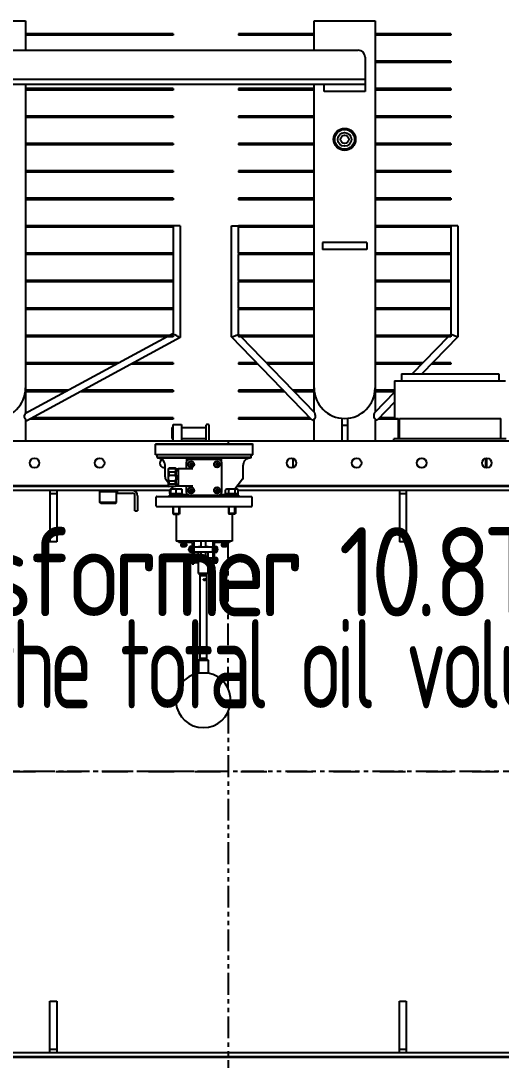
# Model space of a CAD drawing. Extents: x 59521 to 184406, y -1257 to 56672.
# Drawn here: x 72962 to 73663, y 9337 to 10853 of the extents above; entities that cross this region are included whole.
import ezdxf

# ---------------------------------------------------------------- set-up
doc = ezdxf.new("R2010")
doc.units = 0
doc.header["$MEASUREMENT"] = 0
for name, pattern in [('CENTER', [50.8, 31.75, -6.35, 6.35, -6.35]), ('JIS_02_0.7', [1.35, 0.75, -0.6]), ('PHANTOM', [63.5, 31.75, -6.35, 6.35, -6.35, 6.35, -6.35])]:
    doc.linetypes.add(name, pattern=pattern)
doc.layers.get('0').update_dxf_attribs({"linetype": 'CONTINUOUS'})
for name, color, linetype in [('00_BUW_DATUM', 7, 'CONTINUOUS'), ('03-JI-ZHUN-XIAN', 7, 'CONTINUOUS'), ('05-JI-ZHUN-ZHOU', 7, 'CONTINUOUS'), ('2', 4, 'CENTER'), ('DEFAULT_3', 7, 'PHANTOM')]:
    doc.layers.add(name, color=color, linetype=linetype)
doc.styles.add('GB', font='gbenor.shx', dxfattribs={"bigfont": 'gbcbig.shx'})

# ---------------------------------------------------------------- blocks, each defined once
blk = doc.blocks.new('hu88')
at = {"color": 87, "linetype": 'Continuous'}
for p, q in [((-209.8, -28.6), (1624.1, -28.6)), ((267.1, -28.6), (267.1, -29.6)), ((417.1, -28.6), (417.1, -29.6)), ((832.1, -28.6), (832.1, -29.6)), ((302.1, -110.6), (302.1, -35.6)), ((312.1, -40.6), (302.1, -40.6)), ((312.1, -35.6), (312.1, -110.6)), ((812.1, -110.6), (812.1, -35.6)), ((822.1, -40.6), (812.1, -40.6)), ((822.1, -35.6), (822.1, -110.6)), ((312.1, -110.6), (302.1, -110.6)), ((822.1, -110.6), (812.1, -110.6)), ((302.1, -855.6), (302.1, -780.6)), ((302.1, -780.6), (312.1, -780.6)), ((312.1, -855.6), (312.1, -780.6)), ((812.1, -780.6), (822.1, -780.6)), ((812.1, -855.6), (812.1, -780.6)), ((822.1, -855.6), (822.1, -780.6)), ((552.2, -821), (560.7, -821)), ((552.2, -821), (552.2, -831.6)), ((560.7, -821), (560.7, -831.6)), ((632.8, -831.6), (632.8, -821.7)), ((633.5, -821), (642, -821)), ((633.5, -821), (633.5, -831.6)), ((642, -821), (642, -831.6)), ((642.8, -831.6), (642.8, -821.7)), ((698.1, -825.6), (694.1, -825.6)), ((694.1, -847.6), (694.1, -825.6)), ((698.1, -825.6), (698.1, -847.6)), ((726.6, -836.6), (725.1, -838.1)), ((725.1, -838.1), (749.1, -838.1)), ((725.1, -838.1), (725.1, -854.1)), ((726.6, -836.6), (747.6, -836.6)), ((747.6, -836.6), (749.1, -838.1)), ((749.1, -838.1), (749.1, -854.1)), ((548.3, -862.6), (-499.9, -862.6)), ((302.1, -850.6), (312.1, -850.6)), ((317.1, -862.6), (317.1, -861.6)), ((467.1, -862.6), (467.1, -861.6)), ((547.4, -851), (547.2, -851)), ((552.2, -851), (551.6, -851)), ((561.3, -851), (560.7, -851)), ((565.7, -851), (565.5, -851)), ((630.1, -851), (629.8, -851)), ((638.1, -851), (637.4, -851)), ((645.8, -851), (645.4, -851)), ((647, -851), (646.8, -851)), ((1624.1, -862.6), (648.9, -862.6)), ((749.1, -854.1), (725.1, -854.1)), ((726.6, -855.6), (725.1, -854.1)), ((747.6, -855.6), (749.1, -854.1)), ((812.1, -850.6), (822.1, -850.6)), ((827.1, -862.6), (827.1, -861.6)), ((185.1, -890.6), (186.1, -890.6)), ((467.1, -889.1), (467.1, -902)), ((-499.9, -927.6), (1624.1, -927.6)), ((156.2, -930.6), (320.2, -930.6)), ((164.2, -930.6), (164.2, -960.6)), ((312.2, -930.6), (312.2, -960.6)), ((313.4, -930.6), (313.4, -960.6)), ((320.2, -927.6), (320.2, -930.6)), ((347.6, -959.6), (347.6, -927.6)), ((388.1, -960.6), (388.1, -927.6)), ((396.1, -960.6), (396.1, -927.6)), ((436.6, -927.6), (436.6, -959.6)), ((590.1, -950.6), (590.1, -927.6)), ((594.1, -927.6), (594.1, -950.6)), ((630.1, -931.1), (594.1, -931.1)), ((630.1, -951.6), (630.1, -927.6)), ((642.1, -927.6), (642.1, -951.6)), ((644.1, -931.1), (642.1, -931.1)), ((644.1, -947.1), (644.1, -931.1)), ((857.6, -958.6), (857.6, -927.6)), ((396.1, -950.6), (388.1, -950.6)), ((591.1, -951.6), (593.1, -951.6)), ((630.1, -947.1), (594.1, -947.1)), ((642.1, -951.6), (630.1, -951.6)), ((644.1, -947.1), (642.1, -947.1)), ((312.2, -960.6), (164.2, -960.6)), ((313.4, -959.6), (343.4, -959.6)), ((319.2, -960.6), (313.4, -960.6)), ((319.2, -984.5), (344.8, -958.1)), ((319.2, -1015.6), (319.2, -960.6)), ((319.2, -961.6), (341.4, -961.6)), ((319.2, -998.9), (348.5, -968.6)), ((344.8, -958.1), (344.9, -958)), ((347.6, -1540.6), (347.6, -969.6)), ((435.6, -968.6), (543.2, -1079.6)), ((436.6, -969.6), (436.6, -1447.6)), ((439.4, -958.1), (439.3, -958)), ((439.4, -958.1), (557.1, -1079.5)), ((440.8, -959.6), (547.1, -959.6)), ((442.7, -961.6), (547.1, -961.6)), ((547.1, -961.6), (547.1, -959.6)), ((632.1, -1078.6), (856, -957.2)), ((642.1, -959.6), (851.6, -959.6)), ((642.1, -961.6), (642.1, -959.6)), ((642.1, -961.6), (847.9, -961.6)), ((651.2, -1079.6), (858.5, -967.2)), ((856, -957.2), (856.1, -957.1)), ((857.6, -1447.6), (857.6, -967.7)), ((319.2, -999.6), (347.6, -999.6)), ((436.6, -999.6), (465.6, -999.6)), ((479.6, -999.6), (547.1, -999.6)), ((547.1, -1001.6), (547.1, -999.6)), ((642.1, -999.6), (777.8, -999.6)), ((642.1, -1001.6), (642.1, -999.6)), ((798.8, -999.6), (857.6, -999.6)), ((319.2, -1015.6), (157.2, -1015.6)), ((167.2, -1025.6), (167.2, -1015.6)), ((309.2, -1025.6), (309.2, -1015.6)), ((319.2, -1001.6), (347.6, -1001.6)), ((436.6, -1001.6), (467.6, -1001.6)), ((481.5, -1001.6), (547.1, -1001.6)), ((642.1, -1001.6), (774.1, -1001.6)), ((795.1, -1001.6), (857.6, -1001.6)), ((309.2, -1025.6), (167.2, -1025.6)), ((227.1, -1079.5), (279.4, -1025.6)), ((241, -1079.6), (293.3, -1025.6)), ((237.1, -1039.6), (265.8, -1039.6)), ((237.1, -1041.6), (237.1, -1039.6)), ((237.1, -1041.6), (263.9, -1041.6)), ((277.8, -1041.6), (347.6, -1041.6)), ((279.8, -1039.6), (347.6, -1039.6)), ((436.6, -1039.6), (504.4, -1039.6)), ((436.6, -1041.6), (506.4, -1041.6)), ((518.4, -1039.6), (547.1, -1039.6)), ((520.3, -1041.6), (547.1, -1041.6)), ((547.1, -1041.6), (547.1, -1039.6)), ((642.1, -1039.6), (704, -1039.6)), ((642.1, -1041.6), (642.1, -1039.6)), ((642.1, -1041.6), (700.3, -1041.6)), ((721.3, -1041.6), (857.6, -1041.6)), ((725, -1039.6), (857.6, -1039.6)), ((227.1, -1241.6), (227.1, -1079.5)), ((227.1, -1079.5), (227.2, -1079.5)), ((227.1, -1079.5), (227.1, -1079.5)), ((237.1, -1079.6), (347.6, -1079.6)), ((237.1, -1081.6), (237.1, -1079.6)), ((237.1, -1081.6), (347.6, -1081.6)), ((237.1, -1083.6), (239.1, -1081.6)), ((237.1, -1119.6), (237.1, -1083.6)), ((436.6, -1079.6), (547.1, -1079.6)), ((436.6, -1081.6), (547.1, -1081.6)), ((545.1, -1081.6), (547.1, -1083.6)), ((547.1, -1081.6), (547.1, -1079.6)), ((547.1, -1083.6), (547.1, -1119.6)), ((557.1, -1079.5), (557, -1079.5)), ((557.1, -1079.5), (557.1, -1079.5)), ((557.1, -1079.5), (557.1, -1241.6)), ((632.1, -1078.6), (632.1, -1078.5)), ((632.1, -1241.6), (632.1, -1078.6)), ((642, -1084.5), (647.5, -1081.6)), ((642.1, -1079.6), (857.6, -1079.6)), ((642.1, -1081.6), (642.1, -1079.6)), ((642.1, -1081.6), (857.6, -1081.6)), ((642.1, -1119.6), (642.1, -1084.5)), ((237.1, -1119.6), (347.6, -1119.6)), ((237.1, -1121.6), (237.1, -1119.6)), ((237.1, -1121.6), (347.6, -1121.6)), ((237.1, -1159.6), (237.1, -1121.6)), ((436.6, -1119.6), (547.1, -1119.6)), ((436.6, -1121.6), (547.1, -1121.6)), ((547.1, -1121.6), (547.1, -1119.6)), ((547.1, -1121.6), (547.1, -1159.6)), ((642.1, -1119.6), (857.6, -1119.6)), ((642.1, -1121.6), (642.1, -1119.6)), ((642.1, -1121.6), (857.6, -1121.6)), ((642.1, -1159.6), (642.1, -1121.6)), ((237.1, -1159.6), (347.6, -1159.6)), ((237.1, -1161.6), (237.1, -1159.6)), ((237.1, -1161.6), (347.6, -1161.6)), ((237.1, -1199.6), (237.1, -1161.6)), ((436.6, -1159.6), (547.1, -1159.6)), ((436.6, -1161.6), (547.1, -1161.6)), ((547.1, -1161.6), (547.1, -1159.6)), ((547.1, -1161.6), (547.1, -1199.6)), ((642.1, -1159.6), (857.6, -1159.6)), ((642.1, -1161.6), (642.1, -1159.6)), ((642.1, -1161.6), (857.6, -1161.6)), ((642.1, -1199.6), (642.1, -1161.6)), ((237.1, -1199.6), (347.6, -1199.6)), ((237.1, -1201.6), (237.1, -1199.6)), ((237.1, -1201.6), (347.6, -1201.6)), ((237.1, -1239.6), (237.1, -1201.6)), ((359.6, -1207.1), (424.6, -1207.1)), ((359.6, -1217.1), (359.6, -1207.1)), ((424.6, -1217.1), (424.6, -1207.1)), ((436.6, -1199.6), (547.1, -1199.6)), ((436.6, -1201.6), (547.1, -1201.6)), ((547.1, -1201.6), (547.1, -1199.6)), ((547.1, -1201.6), (547.1, -1239.6)), ((642.1, -1199.6), (857.6, -1199.6)), ((642.1, -1201.6), (642.1, -1199.6)), ((642.1, -1201.6), (857.6, -1201.6)), ((642.1, -1239.6), (642.1, -1201.6)), ((359.6, -1217.1), (424.6, -1217.1)), ((227.1, -1241.6), (237.1, -1241.6)), ((237.1, -1239.6), (347.6, -1239.6)), ((237.1, -1241.6), (237.1, -1239.6)), ((237.1, -1241.6), (347.6, -1241.6)), ((436.6, -1239.6), (547.1, -1239.6)), ((436.6, -1241.6), (547.1, -1241.6)), ((547.1, -1241.6), (547.1, -1239.6)), ((557.1, -1241.6), (547.1, -1241.6)), ((632.1, -1241.6), (642, -1241.6)), ((642.1, -1239.6), (857.6, -1239.6)), ((642.1, -1241.6), (642.1, -1239.6)), ((642.1, -1241.6), (857.6, -1241.6)), ((237.1, -1279.6), (347.6, -1279.6)), ((237.1, -1281.6), (237.1, -1279.6)), ((237.1, -1281.6), (347.6, -1281.6)), ((436.6, -1279.6), (547.1, -1279.6)), ((436.6, -1281.6), (547.1, -1281.6)), ((547.1, -1281.6), (547.1, -1279.6)), ((642.1, -1279.6), (857.6, -1279.6)), ((642.1, -1281.6), (642.1, -1279.6)), ((642.1, -1281.6), (857.6, -1281.6)), ((237.1, -1319.6), (347.6, -1319.6)), ((237.1, -1321.6), (237.1, -1319.6)), ((237.1, -1321.6), (347.6, -1321.6)), ((436.6, -1319.6), (547.1, -1319.6)), ((436.6, -1321.6), (547.1, -1321.6)), ((547.1, -1321.6), (547.1, -1319.6)), ((642.1, -1319.6), (857.6, -1319.6)), ((642.1, -1321.6), (642.1, -1319.6)), ((642.1, -1321.6), (857.6, -1321.6)), ((237.1, -1359.6), (347.6, -1359.6)), ((237.1, -1361.6), (237.1, -1359.6)), ((237.1, -1361.6), (347.6, -1361.6)), ((436.6, -1359.6), (547.1, -1359.6)), ((436.6, -1361.6), (547.1, -1361.6)), ((547.1, -1361.6), (547.1, -1359.6)), ((642.1, -1359.6), (857.6, -1359.6)), ((642.1, -1361.6), (642.1, -1359.6)), ((642.1, -1361.6), (857.6, -1361.6)), ((237.1, -1399.6), (347.6, -1399.6)), ((237.1, -1401.6), (237.1, -1399.6)), ((237.1, -1401.6), (347.6, -1401.6)), ((436.6, -1399.6), (547.1, -1399.6)), ((436.6, -1401.6), (547.1, -1401.6)), ((547.1, -1401.6), (547.1, -1399.6)), ((642.1, -1399.6), (857.6, -1399.6)), ((642.1, -1401.6), (642.1, -1399.6)), ((642.1, -1401.6), (857.6, -1401.6)), ((237.1, -1439.6), (347.6, -1439.6)), ((237.1, -1441.6), (237.1, -1439.6)), ((362.1, -1437.6), (422.1, -1437.6)), ((362.1, -1455.6), (362.1, -1437.6)), ((422.1, -1437.6), (422.1, -1447.6)), ((436.6, -1439.6), (547.1, -1439.6)), ((547.1, -1441.6), (547.1, -1439.6)), ((642.1, -1439.6), (857.6, -1439.6)), ((642.1, -1441.6), (642.1, -1439.6)), ((237.1, -1441.6), (347.6, -1441.6)), ((362.1, -1447.6), (1502.1, -1447.6)), ((436.6, -1441.6), (547.1, -1441.6)), ((642.1, -1441.6), (857.6, -1441.6)), ((1502.1, -1455.6), (362.1, -1455.6)), ((362.1, -1487.6), (362.1, -1463.6)), ((237.1, -1479.6), (347.6, -1479.6)), ((237.1, -1481.6), (237.1, -1479.6)), ((237.1, -1481.6), (347.6, -1481.6)), ((1492.1, -1497.6), (372.1, -1497.6)), ((436.6, -1497.6), (436.6, -1540.6)), ((857.6, -1540.6), (857.6, -1497.6)), ((237.1, -1519.6), (347.6, -1519.6)), ((237.1, -1521.6), (237.1, -1519.6)), ((237.1, -1521.6), (347.6, -1521.6)), ((436.6, -1519.6), (547.1, -1519.6)), ((436.6, -1521.6), (547.1, -1521.6)), ((547.1, -1521.6), (547.1, -1519.6)), ((642.1, -1519.6), (857.6, -1519.6)), ((642.1, -1521.6), (642.1, -1519.6)), ((642.1, -1521.6), (857.6, -1521.6)), ((436.6, -1540.6), (347.6, -1540.6)), ((946.6, -1540.6), (857.6, -1540.6))]:
    blk.add_line(p, q, dxfattribs=at)
for centre, radius in [((184.6, -895.6), 7), ((279.6, -895.6), 7), ((374.6, -895.6), 7), ((469.6, -895.6), 7), ((749.6, -895.6), 7), ((844.6, -895.6), 7), ((392.1, -1367.6), 16), ((392.1, -1367.6), 14.5), ((392.1, -1367.6), 10), ((392.1, -1367.6), 6)]:
    blk.add_circle(centre, radius, dxfattribs=at)
for centre, radius, start, end in [((654.6, -895.6), 7, 307.8683, 94.1903), ((591.1, -950.6), 1, 180, 270), ((593.1, -950.6), 1, 270, 0), ((392.1, -1005.1), 44.5, 0, 180), ((324.3, -986.5), 35.4, 44.2354, 45.953), ((902.1, -1005.1), 44.5, 0, 180), ((834.5, -974.6), 28.1, 26.447, 28.5423), ((372.1, -1487.6), 10, 180, 270)]:
    blk.add_arc(centre, radius, start, end, dxfattribs=at)
for points, knots in [([(344.9, -958), (345.1, -958), (346.6, -959), (347.8, -960.1), (348.9, -961.1)], [0, 0, 0, 0, 0.119216, 1, 1, 1, 1]), ([(348.5, -968.6), (348.8, -968.3), (349.4, -966), (349.6, -963.8), (349.6, -961.8)], [0, 0, 0, 0, 0.160897, 1, 1, 1, 1]), ([(439.3, -958), (438.6, -958), (437, -959.7), (435.5, -960.9), (434.6, -961.8)], [0, 0, 0, 0, 0.352956, 1, 1, 1, 1]), ([(434.6, -961.8), (434.6, -963.8), (434.8, -966), (435.4, -968.3), (435.6, -968.6)], [0, 0, 0, 0, 0.839095, 1, 1, 1, 1]), ([(856.1, -957.1), (856.7, -957.1), (857.7, -959), (858.6, -960.2), (859.2, -961.2)], [0, 0, 0, 0, 0.333221, 1, 1, 1, 1]), ([(858.5, -967.2), (858.7, -967.1), (859.4, -965.3), (859.6, -963.6), (859.6, -962.1)], [0, 0, 0, 0, 0.13237, 1, 1, 1, 1]), ([(227.2, -1079.5), (227.4, -1079.5), (229.5, -1080.2), (231.4, -1080.9), (233, -1081.6)], [0, 0, 0, 0, 0.128846, 1, 1, 1, 1]), ([(233, -1081.6), (233.5, -1081.7), (234.8, -1082.3), (236.2, -1082.8), (237, -1083.5)], [0, 0, 0, 0, 0.335495, 1, 1, 1, 1]), ([(237, -1083.5), (237, -1083.5), (237, -1083.5), (237.1, -1083.5), (237.1, -1083.6)], [0, 0, 0, 0, 0.632343, 1, 1, 1, 1]), ([(547.2, -1083.5), (547.2, -1083.5), (547.1, -1083.5), (547.1, -1083.5), (547.1, -1083.6)], [0, 0, 0, 0, 0.632343, 1, 1, 1, 1]), ([(551.1, -1081.6), (550.7, -1081.7), (549.4, -1082.3), (548, -1082.8), (547.2, -1083.5)], [0, 0, 0, 0, 0.335495, 1, 1, 1, 1]), ([(557, -1079.5), (556.7, -1079.5), (554.7, -1080.2), (552.8, -1080.9), (551.1, -1081.6)], [0, 0, 0, 0, 0.128846, 1, 1, 1, 1]), ([(632.1, -1078.5), (632.4, -1078.5), (634.5, -1079.6), (636.4, -1080.6), (638, -1081.6)], [0, 0, 0, 0, 0.131867, 1, 1, 1, 1]), ([(641.3, -1083.7), (641.5, -1083.9), (641.7, -1084.1), (642, -1084.4), (642, -1084.5)], [0, 0, 0, 0, 0.673504, 1, 1, 1, 1])]:
    blk.add_open_spline(points, degree=3, knots=knots, dxfattribs=at)
blk.add_open_spline([(638, -1081.6), (639.1, -1082.2), (640.2, -1082.9), (641.3, -1083.7)], degree=3, dxfattribs=at)
at = {"layer": '00_BUW_DATUM', "color": 87, "linetype": 'Continuous'}
for p, q in [((551.4, -821.7), (552.2, -821)), ((551.4, -821.7), (561.4, -821.7)), ((551.4, -831.6), (551.4, -821.7)), ((552.2, -821), (560.7, -821)), ((561.4, -821.7), (560.7, -821)), ((561.4, -831.6), (561.4, -821.7)), ((632.8, -821.7), (633.5, -821)), ((642.8, -821.7), (632.8, -821.7)), ((642, -821), (633.5, -821)), ((642.8, -821.7), (642, -821)), ((546.4, -846.6), (546.4, -848.8)), ((546.4, -848.8), (566.4, -848.8)), ((547.4, -848.8), (547.4, -851)), ((565.5, -848.8), (565.5, -851)), ((566.4, -846.6), (566.4, -848.8)), ((627.8, -846.6), (627.8, -848.8)), ((627.8, -848.8), (647.8, -848.8)), ((628.7, -848.8), (628.7, -851)), ((628.8, -848.8), (628.8, -851)), ((646.8, -848.8), (646.8, -851)), ((647.8, -846.6), (647.8, -848.8)), ((547.2, -851), (547.2, -856.6)), ((548.4, -857.4), (547.2, -856.6)), ((551.6, -851), (547.4, -851)), ((548.4, -857.4), (564.4, -857.4)), ((551.8, -851), (551.8, -856.6)), ((560.7, -851), (552.2, -851)), ((561.1, -851), (561.1, -856.6)), ((565.5, -851), (561.3, -851)), ((564.4, -857.4), (565.7, -856.6)), ((565.7, -851), (565.7, -856.6)), ((628.7, -851), (629.8, -851)), ((629.8, -857.4), (629.8, -851)), ((629.8, -857.4), (645.8, -857.4)), ((637.4, -851), (630.1, -851)), ((637.8, -851), (637.8, -856.6)), ((645.4, -851), (638.1, -851)), ((646.8, -851), (645.8, -851)), ((645.8, -851), (645.8, -857.4)), ((645.8, -857.4), (647, -856.6)), ((647, -851), (647, -856.6))]:
    blk.add_line(p, q, dxfattribs=at)
for points, knots in [([(547.2, -856.6), (547.4, -856.7), (548.1, -857.1), (548.9, -857.4), (549.5, -857.4)], [0, 0, 0, 0, 0.26301, 1, 1, 1, 1]), ([(549.5, -857.4), (549.7, -857.4), (550.5, -857.3), (551.3, -856.9), (551.8, -856.6)], [0, 0, 0, 0, 0.241275, 1, 1, 1, 1]), ([(561.1, -856.6), (561.2, -856.7), (562, -857.1), (562.8, -857.4), (563.4, -857.4)], [0, 0, 0, 0, 0.26301, 1, 1, 1, 1]), ([(563.4, -857.4), (563.6, -857.4), (564.4, -857.3), (565.1, -856.9), (565.7, -856.6)], [0, 0, 0, 0, 0.241275, 1, 1, 1, 1]), ([(645.8, -857.2), (645.9, -857.2), (646.3, -857), (646.7, -856.8), (647, -856.6)], [0, 0, 0, 0, 0.243371, 1, 1, 1, 1])]:
    blk.add_open_spline(points, degree=3, knots=knots, dxfattribs=at)
for points in [[(551.8, -856.6), (553.3, -857.1), (554.9, -857.4), (556.4, -857.4)], [(556.4, -857.4), (558, -857.4), (559.6, -857.1), (561.1, -856.6)], [(629.8, -856.6), (631, -857.1), (632.4, -857.4), (633.8, -857.4)], [(633.8, -857.4), (635.1, -857.4), (636.5, -857.1), (637.8, -856.6)], [(637.8, -856.6), (639, -857.1), (640.4, -857.4), (641.8, -857.4)], [(641.8, -857.4), (643.1, -857.4), (644.5, -857.1), (645.8, -856.6)]]:
    blk.add_open_spline(points, degree=3, dxfattribs=at)
at = {"layer": '03-JI-ZHUN-XIAN', "color": 87, "linetype": 'Continuous'}
for p, q in [((-209.4, -29.6), (1546.1, -29.6)), ((492.1, -29.6), (492.1, -28.6)), ((498.1, -29.6), (498.1, -28.6)), ((499.1, -28.6), (499.1, -29.6)), ((585.1, -28.6), (585.1, -29.6)), ((586.1, -28.6), (586.1, -29.6)), ((592.1, -28.6), (592.1, -29.6)), ((1546.1, -35.6), (-207.8, -35.6)), ((591.3, -608.1), (591.3, -588.9)), ((591.3, -588.9), (605.3, -588.9)), ((605.3, -608.1), (605.3, -588.9)), ((605.3, -608.1), (591.3, -608.1)), ((591.8, -608.6), (591.3, -608.1)), ((604.8, -608.6), (591.8, -608.6)), ((593.3, -608.6), (593.3, -733.6)), ((593.3, -609.1), (603.3, -609.1)), ((603.3, -610.6), (593.3, -610.6)), ((603.3, -611.1), (593.3, -611.1)), ((603.3, -733.6), (603.3, -608.6)), ((604.8, -608.6), (605.3, -608.1)), ((591.3, -734.6), (592.3, -733.6)), ((591.3, -734.6), (605.3, -734.6)), ((591.3, -734.6), (591.3, -766.1)), ((592.3, -733.6), (604.3, -733.6)), ((593.3, -731.1), (603.3, -731.1)), ((593.3, -731.6), (603.3, -731.6)), ((603.3, -733.1), (593.3, -733.1)), ((605.3, -734.6), (604.3, -733.6)), ((605.3, -734.6), (605.3, -766.1)), ((577.6, -753.5), (577.4, -753.5)), ((577.4, -754.1), (577.6, -754.1)), ((577.6, -751.9), (577.6, -751.9)), ((577.6, -755.7), (577.6, -755.7)), ((580.4, -749.8), (578.7, -749.8)), ((578.7, -757.8), (578.7, -749.8)), ((580.4, -757.8), (578.7, -757.8)), ((580.4, -749.8), (580.4, -757.8)), ((581.5, -750.7), (580.4, -750.7)), ((581.5, -756.9), (580.4, -756.9)), ((582.3, -749.3), (581.5, -749.3)), ((581.5, -758.3), (581.5, -749.3)), ((584.3, -748.6), (582.3, -748.6)), ((582.3, -778.6), (582.3, -748.6)), ((584.3, -780.6), (584.3, -748.6)), ((584.3, -750.8), (584.8, -750.3)), ((584.3, -756.8), (584.8, -757.3)), ((591.3, -750.3), (584.8, -750.3)), ((584.8, -757.3), (584.8, -750.3)), ((591.3, -757.3), (584.8, -757.3)), ((595.3, -766.1), (595.3, -756.5)), ((601.3, -756.5), (601.3, -766.1)), ((611.8, -750.3), (605.3, -750.3)), ((611.8, -757.3), (605.3, -757.3)), ((612.3, -750.8), (611.8, -750.3)), ((611.8, -750.3), (611.8, -757.3)), ((612.3, -756.8), (611.8, -757.3)), ((614.3, -748.6), (612.3, -748.6)), ((612.3, -781.6), (612.3, -748.6)), ((614.3, -778.6), (614.3, -748.6)), ((615.1, -749.3), (614.3, -749.3)), ((615.1, -749.3), (615.1, -758.3)), ((615.1, -750.7), (616.2, -750.7)), ((615.1, -750.8), (616.2, -750.8)), ((616.2, -751), (615.1, -751)), ((615.1, -756.9), (616.2, -756.9)), ((616.2, -749.8), (618, -749.8)), ((616.2, -757.8), (616.2, -749.8)), ((616.2, -757.8), (618, -757.8)), ((618, -749.8), (618, -757.8)), ((619, -752), (619, -752.1)), ((619.3, -754.3), (619.1, -754.2)), ((619.2, -754), (619.3, -754)), ((577.6, -769.2), (577.4, -769.2)), ((577.4, -769.9), (577.6, -769.9)), ((577.6, -767.6), (577.6, -767.6)), ((577.6, -771.5), (577.6, -771.5)), ((580.4, -765.6), (578.7, -765.6)), ((578.7, -773.6), (578.7, -765.6)), ((580.4, -765.6), (580.4, -773.6)), ((581.5, -766.4), (580.4, -766.4)), ((581.5, -772.7), (580.4, -772.7)), ((582.3, -758.3), (581.5, -758.3)), ((582.3, -765.1), (581.5, -765.1)), ((581.5, -774.1), (581.5, -765.1)), ((584.3, -766.6), (584.8, -766.1)), ((584.3, -772.6), (584.8, -773.1)), ((611.8, -766.1), (584.8, -766.1)), ((584.8, -773.1), (584.8, -766.1)), ((611.8, -773.1), (584.8, -773.1)), ((591.3, -773.1), (591.3, -773.6)), ((595.3, -781.6), (595.3, -773.1)), ((601.3, -773.1), (601.3, -781.6)), ((605.3, -773.1), (605.3, -773.6)), ((612.3, -766.6), (611.8, -766.1)), ((611.8, -766.1), (611.8, -773.1)), ((612.3, -772.6), (611.8, -773.1)), ((615.1, -758.3), (614.3, -758.3)), ((615.1, -765.1), (614.3, -765.1)), ((615.1, -765.1), (615.1, -774.1)), ((615.1, -766.4), (616.2, -766.4)), ((615.1, -766.6), (616.2, -766.6)), ((616.2, -766.8), (615.1, -766.8)), ((615.1, -772.7), (616.2, -772.7)), ((616.2, -765.6), (618, -765.6)), ((616.2, -773.6), (616.2, -765.6)), ((618, -765.6), (618, -773.6)), ((619, -767.8), (619, -767.9)), ((619.3, -770), (619.1, -770)), ((619.2, -769.7), (619.3, -769.7)), ((556.3, -781.6), (637.8, -781.6)), ((556.3, -821), (556.3, -781.6)), ((560.3, -779.6), (581.3, -779.6)), ((560.3, -781.6), (560.3, -779.6)), ((562.3, -778.6), (572.3, -778.6)), ((562.3, -778.6), (562.3, -779.6)), ((563.1, -774.8), (571.6, -774.8)), ((563.1, -777.3), (563.1, -774.8)), ((571.6, -777.3), (563.1, -777.3)), ((563.5, -777.3), (563.5, -778.6)), ((565.3, -773.9), (565.4, -773.9)), ((565.4, -773.9), (565.5, -773.9)), ((567.5, -773.7), (567.6, -773.6)), ((567.9, -773.6), (567.8, -773.9)), ((571.2, -778.6), (571.2, -777.3)), ((571.6, -777.3), (571.6, -774.8)), ((572.3, -778.6), (572.3, -779.6)), ((580.4, -773.6), (578.7, -773.6)), ((582.3, -774.1), (581.5, -774.1)), ((584.3, -781), (584.3, -781.6)), ((595.3, -773.6), (591.3, -773.6)), ((605.3, -773.6), (601.3, -773.6)), ((615.1, -774.1), (614.3, -774.1)), ((615.3, -779.6), (633.8, -779.6)), ((616.2, -773.6), (618, -773.6)), ((621.8, -778.6), (631.8, -778.6)), ((621.8, -778.6), (621.8, -779.6)), ((622.6, -774.8), (631.1, -774.8)), ((622.6, -777.3), (622.6, -774.8)), ((631.1, -777.3), (622.6, -777.3)), ((623, -777.3), (623, -778.6)), ((624.8, -773.9), (624.9, -773.9)), ((624.9, -773.9), (625, -773.9)), ((627, -773.7), (627.1, -773.6)), ((627.4, -773.6), (627.3, -773.9)), ((630.7, -778.6), (630.7, -777.3)), ((631.1, -777.3), (631.1, -774.8)), ((631.8, -778.6), (631.8, -779.6)), ((633.8, -779.6), (633.8, -781.6)), ((637.8, -821), (637.8, -781.6)), ((527.1, -832.6), (527.1, -845.6)), ((528.1, -831.6), (666.1, -831.6)), ((667.1, -832.6), (667.1, -845.6)), ((666.1, -846.6), (528.1, -846.6)), ((572.1, -850.6), (572.1, -847.6)), ((618.1, -848.6), (576.1, -848.6)), ((622.1, -847.6), (622.1, -850.6)), ((-421.9, -855.6), (547.2, -855.6)), ((549.1, -861.6), (-421.9, -861.6)), ((185.1, -862.6), (185.1, -861.6)), ((186.1, -861.6), (186.1, -862.6)), ((192.1, -861.6), (192.1, -862.6)), ((541.1, -872.2), (552.2, -857.4)), ((571.6, -849.6), (565.5, -849.6)), ((571.1, -853.6), (571.1, -895.6)), ((576.2, -855.9), (580, -855.2)), ((576.2, -855.2), (580, -855.9)), ((577.7, -855.2), (578.4, -855.9)), ((577.7, -855.9), (578.4, -855.2)), ((578.1, -853.6), (577.8, -853.6)), ((578.4, -857.5), (577.8, -853.6)), ((577.8, -857.5), (578.4, -853.6)), ((577.8, -857.5), (578.1, -857.5)), ((578.4, -853.6), (578.1, -853.6)), ((578.1, -857.5), (578.4, -857.5)), ((635.1, -862.1), (613.7, -862.1)), ((614.2, -855.9), (618, -855.2)), ((614.2, -855.2), (618, -855.9)), ((615.7, -855.2), (616.4, -855.9)), ((615.7, -855.9), (616.4, -855.2)), ((616.1, -853.6), (615.8, -853.6)), ((616.4, -857.5), (615.8, -853.6)), ((615.8, -857.5), (616.4, -853.6)), ((615.8, -857.5), (616.1, -857.5)), ((616.4, -853.6), (616.1, -853.6)), ((616.1, -857.5), (616.4, -857.5)), ((628.7, -849.6), (622.6, -849.6)), ((623.1, -862.1), (623.1, -853.6)), ((635.1, -887.1), (635.1, -862.1)), ((638.4, -862.3), (635.1, -862.3)), ((635.6, -864.3), (635.6, -862.3)), ((637.9, -862.3), (637.9, -864.3)), ((638.4, -861.8), (639.1, -861.1)), ((638.4, -884.1), (638.4, -861.8)), ((639.1, -861.1), (648.2, -861.1)), ((639.1, -861.1), (648.2, -861.1)), ((639.1, -861.1), (639.1, -861.1)), ((644.7, -861.1), (641.9, -857.4)), ((647, -855.6), (1552.1, -855.6)), ((648.9, -861.8), (648.2, -861.1)), ((648.2, -861.1), (648.2, -861.1)), ((1552.1, -861.6), (648.9, -861.6)), ((648.9, -861.8), (648.9, -887.4)), ((724.1, -851.6), (702.1, -851.6)), ((705.1, -862.6), (705.1, -861.6)), ((706.1, -861.6), (706.1, -862.6)), ((712.1, -861.6), (712.1, -862.6)), ((724.1, -855.6), (724.1, -851.6)), ((540.1, -875.2), (540.1, -892.6)), ((635.6, -864.3), (637.9, -864.3)), ((637.9, -872.6), (635.6, -872.6)), ((635.6, -876.5), (635.6, -872.6)), ((635.6, -876.5), (637.9, -876.5)), ((637.9, -872.6), (637.9, -876.5)), ((648.2, -865), (639.1, -865)), ((639.1, -868.9), (639.1, -865)), ((639.1, -868.9), (648.2, -868.9)), ((648.2, -878), (639.1, -878)), ((639.1, -882.4), (639.1, -878)), ((648.2, -865), (648.2, -868.9)), ((648.2, -878), (648.2, -882.4)), ((653.1, -872.2), (648.9, -866.6)), ((654.1, -875.2), (654.1, -892.6)), ((185.1, -902.5), (185.1, -888.6)), ((186.1, -888.7), (186.1, -902.4)), ((576.2, -893.2), (580, -893.9)), ((576.2, -893.9), (580, -893.2)), ((577.7, -893.2), (578.4, -893.9)), ((577.7, -893.9), (578.4, -893.2)), ((578.1, -891.6), (577.8, -891.6)), ((578.4, -895.5), (577.8, -891.6)), ((577.8, -895.5), (578.4, -891.6)), ((578.4, -891.6), (578.1, -891.6)), ((613.7, -887.1), (635.1, -887.1)), ((614.2, -893.2), (618, -893.9)), ((614.2, -893.9), (618, -893.2)), ((615.7, -893.2), (616.4, -893.9)), ((615.7, -893.9), (616.4, -893.2)), ((616.1, -891.6), (615.8, -891.6)), ((616.4, -895.5), (615.8, -891.6)), ((615.8, -895.5), (616.4, -891.6)), ((616.4, -891.6), (616.1, -891.6)), ((623.1, -895.6), (623.1, -887.1)), ((635.1, -886.8), (638.4, -886.8)), ((637.9, -884.8), (635.6, -884.8)), ((635.6, -886.8), (635.6, -884.8)), ((637.9, -884.8), (637.9, -886.8)), ((638.4, -884.1), (638.4, -885.9)), ((638.4, -887.4), (638.4, -885.9)), ((638.4, -887.4), (639.1, -888.1)), ((639.1, -882.4), (648.2, -882.4)), ((648.2, -887.6), (639.1, -887.6)), ((639.1, -888.1), (639.1, -887.6)), ((639.1, -888.1), (648.2, -888.1)), ((648.9, -887.4), (648.2, -888.1)), ((648.2, -887.6), (648.2, -888.1)), ((526.3, -907.3), (526.1, -907.5)), ((526.1, -907.5), (668.1, -907.5)), ((526.1, -907.5), (526.1, -922.8)), ((526.3, -907.3), (667.9, -907.3)), ((528.6, -903.6), (529.6, -902.6)), ((528.6, -903.6), (665.6, -903.6)), ((528.6, -903.6), (528.6, -907.3)), ((529.6, -902.6), (664.6, -902.6)), ((572.1, -901.6), (572.1, -898.6)), ((576.1, -900.6), (618.1, -900.6)), ((577.8, -895.5), (578.1, -895.5)), ((578.1, -895.5), (578.4, -895.5)), ((615.8, -895.5), (616.1, -895.5)), ((616.1, -895.5), (616.4, -895.5)), ((622.1, -898.6), (622.1, -901.6)), ((665.6, -903.6), (664.6, -902.6)), ((665.6, -903.6), (665.6, -907.3)), ((667.9, -907.3), (668.1, -907.5)), ((668.1, -907.5), (668.1, -922.8)), ((668.1, -922.8), (526.1, -922.8)), ((526.6, -923.3), (526.1, -922.8)), ((667.6, -923.3), (526.6, -923.3)), ((667.6, -923.3), (668.1, -922.8)), ((362.1, -1463.6), (362.1, -1455.6))]:
    blk.add_line(p, q, dxfattribs=at)
for points in [[(577.6, -754.1), (577.6, -754), (577.6, -753.9), (577.6, -753.8), (577.6, -753.7), (577.6, -753.6), (577.6, -753.5)], [(619, -751.9), (619, -751.9), (619, -751.9), (619, -752), (619, -752), (619, -752), (619, -752)], [(619, -754.3), (619, -754.4), (619, -754.4), (619, -754.5), (619, -754.6), (619, -754.7), (619, -754.8)], [(619, -755.7), (619, -755.7), (619, -755.7), (619, -755.6), (619, -755.6), (619, -755.6), (619, -755.6)], [(577.6, -769.9), (577.6, -769.8), (577.6, -769.7), (577.6, -769.6), (577.6, -769.5), (577.6, -769.3), (577.6, -769.2)], [(619, -767.7), (619, -767.7), (619, -767.7), (619, -767.7), (619, -767.7), (619, -767.7), (619, -767.8)], [(619, -770), (619, -770.1), (619, -770.2), (619, -770.3), (619, -770.4), (619, -770.5), (619, -770.6)], [(619, -771.4), (619, -771.4), (619, -771.4), (619, -771.4), (619, -771.4), (619, -771.4), (619, -771.3)], [(565.2, -773.9), (565.2, -773.9), (565.2, -773.9), (565.3, -773.9), (565.3, -773.9), (565.3, -773.9), (565.3, -773.9)], [(567.9, -773.9), (568, -773.9), (568.1, -773.9), (568.2, -773.9), (568.3, -773.9), (568.4, -773.9), (568.5, -773.9)], [(569.5, -773.9), (569.5, -773.9), (569.5, -773.9), (569.4, -773.9), (569.4, -773.9), (569.4, -773.9), (569.4, -773.9)], [(624.7, -773.9), (624.7, -773.9), (624.7, -773.9), (624.8, -773.9), (624.8, -773.9), (624.8, -773.9), (624.8, -773.9)], [(627.4, -773.9), (627.5, -773.9), (627.6, -773.9), (627.7, -773.9), (627.8, -773.9), (627.9, -773.9), (628, -773.9)], [(629, -773.9), (629, -773.9), (629, -773.9), (628.9, -773.9), (628.9, -773.9), (628.9, -773.9), (628.9, -773.9)], [(571.7, -849.5), (571.7, -849.5), (571.7, -849.5), (571.7, -849.5), (571.7, -849.6), (571.6, -849.6), (571.6, -849.6)], [(576.2, -855.2), (576.2, -855.3), (576.2, -855.5), (576.2, -855.6), (576.2, -855.7), (576.2, -855.8), (576.2, -855.9)], [(580, -855.9), (580, -855.8), (580, -855.7), (580, -855.6), (580, -855.5), (580, -855.3), (580, -855.2)], [(614.2, -855.2), (614.2, -855.3), (614.2, -855.5), (614.2, -855.6), (614.2, -855.7), (614.2, -855.8), (614.2, -855.9)], [(618, -855.9), (618, -855.8), (618, -855.7), (618, -855.6), (618, -855.5), (618, -855.3), (618, -855.2)], [(622.6, -849.6), (622.5, -849.6), (622.5, -849.6), (622.5, -849.5), (622.5, -849.5), (622.5, -849.5), (622.4, -849.5)], [(576.2, -893.2), (576.2, -893.3), (576.2, -893.5), (576.2, -893.6), (576.2, -893.7), (576.2, -893.8), (576.2, -893.9)], [(580, -893.9), (580, -893.8), (580, -893.7), (580, -893.6), (580, -893.5), (580, -893.3), (580, -893.2)], [(614.2, -893.2), (614.2, -893.3), (614.2, -893.5), (614.2, -893.6), (614.2, -893.7), (614.2, -893.8), (614.2, -893.9)], [(618, -893.9), (618, -893.8), (618, -893.7), (618, -893.6), (618, -893.5), (618, -893.3), (618, -893.2)]]:
    blk.add_lwpolyline(points, dxfattribs=at)
for centre, radius in [((578.1, -855.6), 4.5), ((578.1, -855.6), 4), ((616.1, -855.6), 4.5), ((616.1, -855.6), 4), ((578.1, -893.6), 4.5), ((578.1, -893.6), 4), ((616.1, -893.6), 4.5), ((616.1, -893.6), 4)]:
    blk.add_circle(centre, radius, dxfattribs=at)
for centre, radius, start, end in [((598.3, -549.6), 40, 280.0789, 259.9211), ((580.2, -753.2), 2.77, 167.3955, 169.1305), ((580.7, -753.3), 3.34, 169.1941, 172.5052), ((581.5, -753.4), 4.15, 172.4391, 173.493), ((582.7, -753.5), 5.35, 173.5449, 175.4523), ((584.9, -753.7), 7.58, 175.4037, 176.0604), ((579.1, -754.6), 1.73, 167.1, 175.3814), ((579.3, -754.6), 1.85, 175.3353, 177.9869), ((579.4, -754.6), 2.02, 178.0297, 183.0199), ((579.7, -754.6), 2.25, 182.9751, 184.9131), ((580, -754.5), 2.58, 184.9788, 189.2554), ((580.5, -754.5), 3.06, 189.1923, 190.7597), ((579.5, -753), 2.04, 158.6329, 163.0735), ((579.8, -753.1), 2.38, 163.0938, 167.4491), ((581.1, -754.3), 3.73, 190.8137, 193.6038), ((582.5, -754), 5.13, 193.5871, 195.3732), ((585, -753.3), 7.73, 195.3696, 196.5222), ((583.8, -753.8), 6.5, 142.0201, 162.7179), ((579.2, -752.9), 1.72, 146.8669, 155.3495), ((579.3, -752.9), 1.86, 155.3048, 158.6055), ((583.8, -753.8), 6.5, 197.2821, 217.9799), ((612.8, -753.8), 6.54, 20.1355, 37.9214), ((612.8, -753.8), 6.54, 322.0782, 339.815), ((612.9, -753.8), 6.49, 15.0166, 20.073), ((612.9, -753.8), 6.49, 339.8783, 346.5821), ((617.8, -752.8), 1.46, 28.0378, 32.3378), ((617.8, -752.8), 1.43, 32.3453, 36.3862), ((618.2, -753.2), 1.25, 305.1103, 308.3965), ((617.8, -753.2), 1.48, 346.4445, 355.3148), ((617.8, -754.4), 1.45, 4.9589, 14.1029), ((612.8, -753.8), 6.5, 346.5906, 350.6247), ((619, -754.4), 0.293, 356.0193, 11.6884), ((612.8, -753.8), 6.53, 350.6222, 352.1684), ((580.2, -768.9), 2.77, 167.3955, 169.1305), ((580.7, -769), 3.34, 169.1941, 172.5052), ((581.5, -769.1), 4.15, 172.4391, 173.493), ((582.7, -769.3), 5.35, 173.5449, 175.4523), ((584.9, -769.5), 7.58, 175.4037, 176.0604), ((579.1, -770.3), 1.73, 167.1, 175.3814), ((579.3, -770.3), 1.85, 175.3353, 177.9869), ((579.4, -770.3), 2.02, 178.0297, 183.0199), ((579.7, -770.3), 2.25, 182.9751, 184.9131), ((580, -770.3), 2.58, 184.9788, 189.2554), ((580.5, -770.2), 3.06, 189.1923, 190.7597), ((579.5, -768.7), 2.04, 158.6329, 163.0735), ((579.8, -768.8), 2.38, 163.0938, 167.4491), ((581.1, -770.1), 3.73, 190.8137, 193.6038), ((582.5, -769.8), 5.13, 193.5871, 195.3732), ((585, -769.1), 7.73, 195.3696, 196.5222), ((583.8, -769.6), 6.5, 142.0201, 162.7179), ((579.2, -768.6), 1.72, 146.8669, 155.3495), ((579.3, -768.7), 1.86, 155.3048, 158.6055), ((583.8, -769.6), 6.5, 197.2821, 217.9799), ((612.8, -769.6), 6.54, 20.1355, 37.9214), ((612.8, -769.5), 6.54, 322.0782, 339.815), ((612.9, -769.6), 6.49, 15.0166, 20.073), ((612.9, -769.6), 6.49, 339.8783, 346.5821), ((617.8, -768.6), 1.43, 32.3453, 36.3862), ((617.8, -768.6), 1.46, 28.0488, 32.3378), ((618.2, -769), 1.25, 305.1103, 308.3965), ((617.8, -769), 1.48, 346.4445, 355.3148), ((617.8, -770.1), 1.45, 4.9589, 14.1029), ((612.8, -769.6), 6.5, 346.5906, 350.6247), ((619, -770.2), 0.293, 356.0193, 11.6884), ((612.8, -769.5), 6.53, 350.6222, 352.1684), ((567.4, -781.6), 8.04, 107.136, 122.0555), ((566.2, -775.4), 1.73, 119.6659, 123.6397), ((566.2, -775.4), 1.79, 115.5084, 119.6582), ((567.3, -781.6), 8.01, 97.3024, 101.395), ((566.7, -775.4), 1.76, 76.887, 85.4559), ((568, -775.4), 1.76, 94.5441, 103.113), ((566.8, -774.8), 1.34, 37.6614, 39.9564), ((568.1, -774.1), 0.458, 112.0062, 117.566), ((568, -774), 0.358, 85.7246, 100.7595), ((567.3, -781.6), 8.01, 78.6396, 82.6976), ((567.3, -781.5), 7.99, 72.9353, 78.6337), ((567.3, -781.6), 8.04, 57.9448, 72.8971), ((581.3, -778.6), 1, 270, 0), ((583.3, -780.6), 1, 270, 0), ((613.3, -780.6), 1, 180, 270), ((615.3, -778.6), 1, 180, 270), ((626.9, -781.6), 8.04, 107.136, 122.0555), ((625.7, -775.4), 1.73, 119.6659, 123.6397), ((625.7, -775.4), 1.79, 115.5084, 119.6582), ((626.8, -781.6), 8.01, 97.3024, 101.395), ((626.2, -775.4), 1.76, 76.887, 85.4559), ((627.5, -775.4), 1.76, 94.5441, 103.113), ((626.3, -774.8), 1.34, 37.6614, 39.9564), ((627.6, -774.1), 0.458, 112.0062, 117.566), ((627.5, -774), 0.358, 85.7246, 100.7595), ((626.8, -781.6), 8.01, 78.6396, 82.6976), ((626.8, -781.5), 7.99, 72.9353, 78.6337), ((626.8, -781.6), 8.04, 57.9448, 72.8971), ((528.1, -832.6), 1, 90, 180), ((666.1, -832.6), 1, 0, 90), ((528.1, -845.6), 1, 180, 270), ((571.1, -847.6), 1, 0, 90), ((576.1, -853.6), 5, 90, 180), ((618.1, -853.6), 5, 0, 90), ((623.1, -847.6), 1, 90, 180), ((666.1, -845.6), 1, 270, 0), ((702.1, -847.6), 8, 180, 270), ((702.1, -847.6), 4, 180, 270), ((545.1, -875.2), 5, 143.1301, 180), ((634.9, -870.8), 3.46, 329.477, 333.7046), ((649.1, -875.2), 5, 0, 36.8699), ((530.1, -892.6), 10, 270, 0), ((634.9, -883), 3.46, 329.477, 333.7046), ((634.3, -882.8), 4.07, 333.712, 337.2831), ((664.1, -892.6), 10, 180, 270), ((576.1, -895.6), 5, 180, 270), ((571.1, -901.6), 1, 281.5982, 0), ((618.1, -895.6), 5, 270, 0), ((623.1, -901.6), 1, 180, 252.071)]:
    blk.add_arc(centre, radius, start, end, dxfattribs=at)
for points, knots in [([(596.4, -727.1), (595.8, -727.1), (594.5, -725.6), (595.8, -724.1), (596.4, -724.1)], [0, 0, 0, 0, 0.500068, 1, 1, 1, 1]), ([(577.4, -753.5), (577.4, -753.4), (577.4, -753.3), (577.4, -753.2), (577.4, -753.2)], [0, 0, 0, 0, 0.499277, 1, 1, 1, 1]), ([(577.6, -755.7), (577.6, -755.7), (577.6, -755.6), (577.6, -755.5), (577.6, -755.5)], [0, 0, 0, 0, 0.499309, 1, 1, 1, 1]), ([(619, -752.1), (619.1, -752.2), (619.1, -752.3), (619.1, -752.3), (619.1, -752.4)], [0, 0, 0, 0, 0.499481, 1, 1, 1, 1]), ([(619.1, -754.1), (619.1, -754.2), (619.1, -754.2), (619, -754.2), (619, -754.2)], [0, 0, 0, 0, 0.486473, 1, 1, 1, 1]), ([(619, -754.8), (619.1, -754.8), (619.2, -754.7), (619.3, -754.5), (619.3, -754.4)], [0, 0, 0, 0, 0.527457, 1, 1, 1, 1]), ([(619.1, -752.4), (619.2, -752.5), (619.2, -752.6), (619.2, -752.8), (619.2, -752.9)], [0, 0, 0, 0, 0.502172, 1, 1, 1, 1]), ([(619.3, -753.8), (619.3, -753.9), (619.2, -754), (619.1, -754.1), (619.1, -754.1)], [0, 0, 0, 0, 0.453373, 1, 1, 1, 1]), ([(619.2, -752.9), (619.3, -753), (619.3, -753.1), (619.3, -753.3), (619.3, -753.4)], [0, 0, 0, 0, 0.50068, 1, 1, 1, 1]), ([(619.3, -754.3), (619.3, -754.3), (619.2, -754.3), (619.2, -754.3), (619.2, -754.3)], [0, 0, 0, 0, 0.486985, 1, 1, 1, 1]), ([(619.3, -753.1), (619.3, -753.1), (619.3, -753), (619.3, -752.9), (619.3, -752.9)], [0, 0, 0, 0, 0.500264, 1, 1, 1, 1]), ([(619.3, -753.3), (619.3, -753.3), (619.3, -753.2), (619.3, -753.1), (619.3, -753.1)], [0, 0, 0, 0, 0.499377, 1, 1, 1, 1]), ([(619.3, -753.6), (619.3, -753.6), (619.3, -753.7), (619.3, -753.8), (619.3, -753.8)], [0, 0, 0, 0, 0.495144, 1, 1, 1, 1]), ([(619.3, -753.9), (619.3, -753.9), (619.3, -753.8), (619.3, -753.8), (619.3, -753.8)], [0, 0, 0, 0, 0.496953, 1, 1, 1, 1]), ([(619.3, -754), (619.3, -754), (619.3, -753.9), (619.3, -753.9), (619.3, -753.9)], [0, 0, 0, 0, 0.497973, 1, 1, 1, 1]), ([(619.3, -754.4), (619.3, -754.3), (619.3, -754.3), (619.3, -754.3), (619.3, -754.3)], [0, 0, 0, 0, 0.491158, 1, 1, 1, 1]), ([(619.3, -754.5), (619.3, -754.5), (619.3, -754.6), (619.3, -754.7), (619.3, -754.7)], [0, 0, 0, 0, 0.50028, 1, 1, 1, 1]), ([(577.4, -769.2), (577.4, -769.2), (577.4, -769.1), (577.4, -769), (577.4, -768.9)], [0, 0, 0, 0, 0.499277, 1, 1, 1, 1]), ([(577.6, -771.5), (577.6, -771.4), (577.6, -771.4), (577.6, -771.3), (577.6, -771.3)], [0, 0, 0, 0, 0.499309, 1, 1, 1, 1]), ([(619, -767.9), (619.1, -767.9), (619.1, -768), (619.1, -768.1), (619.1, -768.1)], [0, 0, 0, 0, 0.499481, 1, 1, 1, 1]), ([(619.1, -769.9), (619.1, -769.9), (619.1, -769.9), (619, -769.9), (619, -770)], [0, 0, 0, 0, 0.486473, 1, 1, 1, 1]), ([(619, -770.6), (619.1, -770.5), (619.2, -770.4), (619.3, -770.3), (619.3, -770.2)], [0, 0, 0, 0, 0.527457, 1, 1, 1, 1]), ([(619.1, -768.1), (619.2, -768.2), (619.2, -768.4), (619.2, -768.5), (619.2, -768.6)], [0, 0, 0, 0, 0.502172, 1, 1, 1, 1]), ([(619.3, -769.6), (619.3, -769.6), (619.2, -769.7), (619.1, -769.8), (619.1, -769.9)], [0, 0, 0, 0, 0.454362, 1, 1, 1, 1]), ([(619.2, -768.6), (619.3, -768.7), (619.3, -768.9), (619.3, -769), (619.3, -769.1)], [0, 0, 0, 0, 0.50068, 1, 1, 1, 1]), ([(619.3, -770.1), (619.3, -770), (619.2, -770), (619.2, -770), (619.2, -770)], [0, 0, 0, 0, 0.486985, 1, 1, 1, 1]), ([(619.3, -768.9), (619.3, -768.8), (619.3, -768.8), (619.3, -768.7), (619.3, -768.7)], [0, 0, 0, 0, 0.500264, 1, 1, 1, 1]), ([(619.3, -769.1), (619.3, -769.1), (619.3, -769), (619.3, -768.9), (619.3, -768.9)], [0, 0, 0, 0, 0.499377, 1, 1, 1, 1]), ([(619.3, -769.4), (619.3, -769.4), (619.3, -769.5), (619.3, -769.5), (619.3, -769.6)], [0, 0, 0, 0, 0.494145, 1, 1, 1, 1]), ([(619.3, -769.7), (619.3, -769.7), (619.3, -769.7), (619.3, -769.7), (619.3, -769.6)], [0, 0, 0, 0, 0.497973, 1, 1, 1, 1]), ([(619.3, -769.6), (619.3, -769.6), (619.3, -769.6), (619.3, -769.6), (619.3, -769.6)], [0, 0, 0, 0, 0.496953, 1, 1, 1, 1]), ([(619.3, -770.1), (619.3, -770.1), (619.3, -770.1), (619.3, -770.1), (619.3, -770.1)], [0, 0, 0, 0, 0.491158, 1, 1, 1, 1]), ([(619.3, -770.3), (619.3, -770.3), (619.3, -770.3), (619.3, -770.4), (619.3, -770.4)], [0, 0, 0, 0, 0.50028, 1, 1, 1, 1]), ([(565.5, -773.9), (565.5, -773.9), (565.6, -773.8), (565.7, -773.8), (565.7, -773.8)], [0, 0, 0, 0, 0.499543, 1, 1, 1, 1]), ([(565.7, -773.8), (565.8, -773.8), (566, -773.7), (566.2, -773.7), (566.3, -773.7)], [0, 0, 0, 0, 0.50188, 1, 1, 1, 1]), ([(566.3, -773.7), (566.3, -773.6), (566.4, -773.6), (566.5, -773.6), (566.6, -773.6)], [0, 0, 0, 0, 0.500921, 1, 1, 1, 1]), ([(566.5, -773.6), (566.5, -773.6), (566.4, -773.6), (566.4, -773.6), (566.3, -773.6)], [0, 0, 0, 0, 0.500249, 1, 1, 1, 1]), ([(566.8, -773.6), (566.8, -773.6), (566.7, -773.6), (566.6, -773.6), (566.5, -773.6)], [0, 0, 0, 0, 0.499476, 1, 1, 1, 1]), ([(566.6, -773.6), (566.6, -773.6), (566.7, -773.6), (566.8, -773.6), (566.8, -773.6)], [0, 0, 0, 0, 0.499446, 1, 1, 1, 1]), ([(567.1, -773.6), (567.1, -773.6), (567.2, -773.6), (567.2, -773.6), (567.2, -773.6)], [0, 0, 0, 0, 0.498265, 1, 1, 1, 1]), ([(567.2, -773.6), (567.3, -773.6), (567.3, -773.6), (567.3, -773.6), (567.3, -773.6)], [0, 0, 0, 0, 0.497214, 1, 1, 1, 1]), ([(567.3, -773.6), (567.4, -773.6), (567.5, -773.7), (567.7, -773.8), (567.7, -773.8)], [0, 0, 0, 0, 0.45889, 1, 1, 1, 1]), ([(567.4, -773.6), (567.4, -773.6), (567.4, -773.6), (567.4, -773.6), (567.3, -773.6)], [0, 0, 0, 0, 0.497214, 1, 1, 1, 1]), ([(567.6, -773.6), (567.5, -773.6), (567.5, -773.6), (567.5, -773.6), (567.4, -773.6)], [0, 0, 0, 0, 0.498265, 1, 1, 1, 1]), ([(567.7, -773.8), (567.7, -773.8), (567.8, -773.9), (567.8, -773.9), (567.8, -773.9)], [0, 0, 0, 0, 0.485135, 1, 1, 1, 1]), ([(568, -773.6), (568, -773.6), (567.9, -773.6), (567.9, -773.6), (567.9, -773.6)], [0, 0, 0, 0, 0.488446, 1, 1, 1, 1]), ([(568.1, -773.6), (568.2, -773.6), (568.3, -773.6), (568.3, -773.6), (568.4, -773.6)], [0, 0, 0, 0, 0.500249, 1, 1, 1, 1]), ([(568.5, -773.9), (568.4, -773.8), (568.3, -773.7), (568.1, -773.6), (568.1, -773.6)], [0, 0, 0, 0, 0.523331, 1, 1, 1, 1]), ([(625, -773.9), (625, -773.9), (625.1, -773.8), (625.2, -773.8), (625.2, -773.8)], [0, 0, 0, 0, 0.499543, 1, 1, 1, 1]), ([(625.2, -773.8), (625.3, -773.8), (625.5, -773.7), (625.7, -773.7), (625.8, -773.7)], [0, 0, 0, 0, 0.50188, 1, 1, 1, 1]), ([(625.8, -773.7), (625.8, -773.6), (625.9, -773.6), (626, -773.6), (626.1, -773.6)], [0, 0, 0, 0, 0.500921, 1, 1, 1, 1]), ([(626, -773.6), (626, -773.6), (625.9, -773.6), (625.9, -773.6), (625.8, -773.6)], [0, 0, 0, 0, 0.500249, 1, 1, 1, 1]), ([(626.3, -773.6), (626.3, -773.6), (626.2, -773.6), (626.1, -773.6), (626, -773.6)], [0, 0, 0, 0, 0.499476, 1, 1, 1, 1]), ([(626.1, -773.6), (626.1, -773.6), (626.2, -773.6), (626.3, -773.6), (626.3, -773.6)], [0, 0, 0, 0, 0.499446, 1, 1, 1, 1]), ([(626.6, -773.6), (626.6, -773.6), (626.7, -773.6), (626.7, -773.6), (626.7, -773.6)], [0, 0, 0, 0, 0.498265, 1, 1, 1, 1]), ([(626.7, -773.6), (626.8, -773.6), (626.8, -773.6), (626.8, -773.6), (626.8, -773.6)], [0, 0, 0, 0, 0.497214, 1, 1, 1, 1]), ([(626.8, -773.6), (626.9, -773.6), (627, -773.7), (627.2, -773.8), (627.2, -773.8)], [0, 0, 0, 0, 0.45889, 1, 1, 1, 1]), ([(626.9, -773.6), (626.9, -773.6), (626.9, -773.6), (626.9, -773.6), (626.8, -773.6)], [0, 0, 0, 0, 0.497214, 1, 1, 1, 1]), ([(627.1, -773.6), (627, -773.6), (627, -773.6), (627, -773.6), (626.9, -773.6)], [0, 0, 0, 0, 0.498265, 1, 1, 1, 1]), ([(627.2, -773.8), (627.2, -773.8), (627.3, -773.9), (627.3, -773.9), (627.3, -773.9)], [0, 0, 0, 0, 0.485135, 1, 1, 1, 1]), ([(627.5, -773.6), (627.5, -773.6), (627.4, -773.6), (627.4, -773.6), (627.4, -773.6)], [0, 0, 0, 0, 0.488446, 1, 1, 1, 1]), ([(627.6, -773.6), (627.7, -773.6), (627.8, -773.6), (627.8, -773.6), (627.9, -773.6)], [0, 0, 0, 0, 0.500249, 1, 1, 1, 1]), ([(628, -773.9), (627.9, -773.8), (627.8, -773.7), (627.6, -773.6), (627.6, -773.6)], [0, 0, 0, 0, 0.523331, 1, 1, 1, 1]), ([(572.1, -849.2), (572.1, -849.3), (572, -849.4), (571.8, -849.5), (571.7, -849.5)], [0, 0, 0, 0, 0.389302, 1, 1, 1, 1]), ([(622.1, -849.2), (622.1, -849.3), (622.2, -849.4), (622.4, -849.5), (622.4, -849.5)], [0, 0, 0, 0, 0.389302, 1, 1, 1, 1]), ([(638.4, -862.4), (638.4, -862.3), (638.5, -862.2), (638.5, -862), (638.6, -862)], [0, 0, 0, 0, 0.494127, 1, 1, 1, 1]), ([(638.6, -886.4), (638.5, -886.4), (638.5, -886.2), (638.4, -886), (638.4, -885.9)], [0, 0, 0, 0, 0.502839, 1, 1, 1, 1])]:
    blk.add_open_spline(points, degree=3, knots=knots, dxfattribs=at)
for points in [[(595.6, -726.1), (595.5, -725.8), (595.5, -725.3), (595.6, -725)], [(595.6, -725), (595.8, -724.6), (596.2, -724.1), (596.6, -724.1)], [(596.6, -727), (596.2, -727), (595.8, -726.5), (595.6, -726.1)], [(596.4, -724.1), (597, -724.1), (597.6, -724.5), (597.8, -725)], [(597.8, -726.1), (597.6, -726.6), (597, -727.1), (596.4, -727.1)], [(597.8, -725), (597.9, -725.3), (597.9, -725.8), (597.8, -726.1)], [(601.3, -756.5), (599.4, -757), (597.3, -757), (595.3, -756.5)], [(619.3, -752.9), (619.3, -752.6), (619.2, -752.4), (619.1, -752.1)], [(619.3, -768.7), (619.3, -768.4), (619.2, -768.1), (619.1, -767.9)], [(566.3, -773.6), (566, -773.6), (565.7, -773.7), (565.5, -773.8)], [(625.8, -773.6), (625.5, -773.6), (625.2, -773.7), (625, -773.8)], [(577.7, -855.2), (577.2, -855.2), (576.7, -855.2), (576.2, -855.3)], [(576.2, -855.9), (576.7, -855.9), (577.2, -855.9), (577.7, -855.9)], [(577.8, -853.6), (577.8, -854.1), (577.7, -854.7), (577.8, -855.2)], [(577.7, -855.9), (577.8, -856.4), (577.8, -856.9), (577.8, -857.4)], [(578.4, -855.2), (578.4, -854.7), (578.4, -854.2), (578.4, -853.7)], [(578.4, -855.9), (578.9, -855.9), (579.5, -855.9), (580, -855.8)], [(578.4, -857.5), (578.4, -857), (578.4, -856.4), (578.4, -855.9)], [(580, -855.2), (579.5, -855.2), (579, -855.2), (578.5, -855.2)], [(615.7, -855.2), (615.2, -855.2), (614.7, -855.2), (614.2, -855.3)], [(614.2, -855.9), (614.7, -855.9), (615.2, -855.9), (615.7, -855.9)], [(615.8, -853.6), (615.8, -854.1), (615.7, -854.7), (615.8, -855.2)], [(615.7, -855.9), (615.8, -856.4), (615.8, -856.9), (615.8, -857.4)], [(616.4, -855.2), (616.4, -854.7), (616.4, -854.2), (616.4, -853.7)], [(616.4, -855.9), (616.9, -855.9), (617.5, -855.9), (618, -855.8)], [(616.4, -857.5), (616.4, -857), (616.4, -856.4), (616.4, -855.9)], [(618, -855.2), (617.5, -855.2), (617, -855.2), (616.5, -855.2)], [(639.1, -865), (638.8, -864.6), (638.5, -864.2), (638.4, -863.7)], [(638.6, -862), (638.7, -861.7), (638.9, -861.4), (639.1, -861.1)], [(648.2, -861.1), (648.5, -861.5), (648.8, -861.9), (648.9, -862.4)], [(648.9, -863.7), (648.8, -864.2), (648.5, -864.6), (648.2, -865)], [(635.1, -865.7), (635.2, -865.2), (635.4, -864.7), (635.6, -864.3)], [(635.6, -872.6), (635.4, -872.1), (635.2, -871.6), (635.1, -871.2)], [(635.1, -877.9), (635.2, -877.5), (635.4, -877), (635.6, -876.6)], [(637.9, -864.3), (638.1, -864.7), (638.3, -865.2), (638.3, -865.7)], [(637.9, -876.5), (638.1, -877), (638.3, -877.5), (638.3, -877.9)], [(638.4, -871.2), (638.3, -871.6), (638.2, -872), (638, -872.3)], [(638.4, -871.9), (638.5, -870.9), (638.8, -869.9), (639.1, -868.9)], [(639.1, -878), (638.8, -877.1), (638.5, -876.1), (638.4, -875.1)], [(648.2, -868.9), (648.5, -869.9), (648.8, -870.9), (648.9, -871.9)], [(648.9, -875.1), (648.8, -876.1), (648.5, -877.1), (648.2, -878)], [(577.7, -893.2), (577.2, -893.2), (576.7, -893.2), (576.2, -893.3)], [(576.2, -893.9), (576.7, -893.9), (577.2, -893.9), (577.7, -893.9)], [(577.8, -891.6), (577.8, -892.1), (577.7, -892.7), (577.8, -893.2)], [(577.7, -893.9), (577.8, -894.4), (577.8, -894.9), (577.8, -895.4)], [(578.4, -893.2), (578.4, -892.7), (578.4, -892.2), (578.4, -891.7)], [(578.4, -893.9), (578.9, -893.9), (579.5, -893.9), (580, -893.8)], [(578.4, -895.5), (578.4, -895), (578.4, -894.4), (578.4, -893.9)], [(580, -893.2), (579.5, -893.2), (579, -893.2), (578.5, -893.2)], [(615.7, -893.2), (615.2, -893.2), (614.7, -893.2), (614.2, -893.3)], [(614.2, -893.9), (614.7, -893.9), (615.2, -893.9), (615.7, -893.9)], [(615.8, -891.6), (615.8, -892.1), (615.7, -892.7), (615.8, -893.2)], [(615.7, -893.9), (615.8, -894.4), (615.8, -894.9), (615.8, -895.4)], [(616.4, -893.2), (616.4, -892.7), (616.4, -892.2), (616.4, -891.7)], [(616.4, -893.9), (616.9, -893.9), (617.5, -893.9), (618, -893.8)], [(616.4, -895.5), (616.4, -895), (616.4, -894.4), (616.4, -893.9)], [(618, -893.2), (617.5, -893.2), (617, -893.2), (616.5, -893.2)], [(635.6, -884.8), (635.4, -884.4), (635.2, -883.9), (635.1, -883.4)], [(638.4, -883.4), (638.3, -883.7), (638.2, -884), (638.1, -884.3)], [(638.4, -884.1), (638.5, -883.5), (638.8, -882.9), (639.1, -882.4)], [(639.1, -887.6), (638.9, -887.2), (638.7, -886.8), (638.6, -886.4)], [(648.2, -882.4), (648.5, -882.9), (648.8, -883.5), (648.9, -884.1)], [(648.9, -885.9), (648.8, -886.5), (648.5, -887.1), (648.2, -887.6)], [(622.1, -902.6), (613.7, -902.5), (597.1, -899.9), (580.5, -902.5), (572.1, -902.6)]]:
    blk.add_open_spline(points, degree=3, dxfattribs=at)
at = {"layer": '05-JI-ZHUN-ZHOU', "color": 87, "linetype": 'CENTER'}
blk.add_line((562.1, -445.6), (2278.2, -445.6), dxfattribs=at)
at = {"layer": 'DEFAULT_3', "color": 87, "linetype": 'PHANTOM'}
for p, q in [((562.1, -532.8), (562.1, 36.4)), ((-315.3, -445.6), (1624.1, -445.6)), ((562.1, -566.4), (562.1, -779.6)), ((562.1, -927.6), (562.1, -923.3))]:
    blk.add_line(p, q, dxfattribs=at)

msp = doc.modelspace()

# ---------------------------------------------------------------- linework, layer by layer
at = {"layer": '2', "color": 1, "linetype": 'JIS_02_0.7', "ltscale": 50}
msp.add_line((65250.524, 9758.158), (77597.533, 9758.158), dxfattribs=at)

# ---------------------------------------------------------------- block references
at = {"rotation": 180}
msp.add_blockref('hu88', (73826.333, 9312.606), dxfattribs=at)

# ---------------------------------------------------------------- texts
at = {"color": 1, "lineweight": 15, "char_height": 130, "attachment_point": 7, "style": 'GB'}
for s, insert, width in [('{\\T0.8;Transformer 10.8T}', (72638.939, 9984.486), 1313.21463), ('{\\W0.8;\\T0.8;Among them, the total oil volume is 2.3T}', (72265.545, 9811.088), 2265.98891)]:
    msp.add_mtext(s, dxfattribs=dict(at, insert=insert, width=width))

doc.saveas('drawing.dxf')
